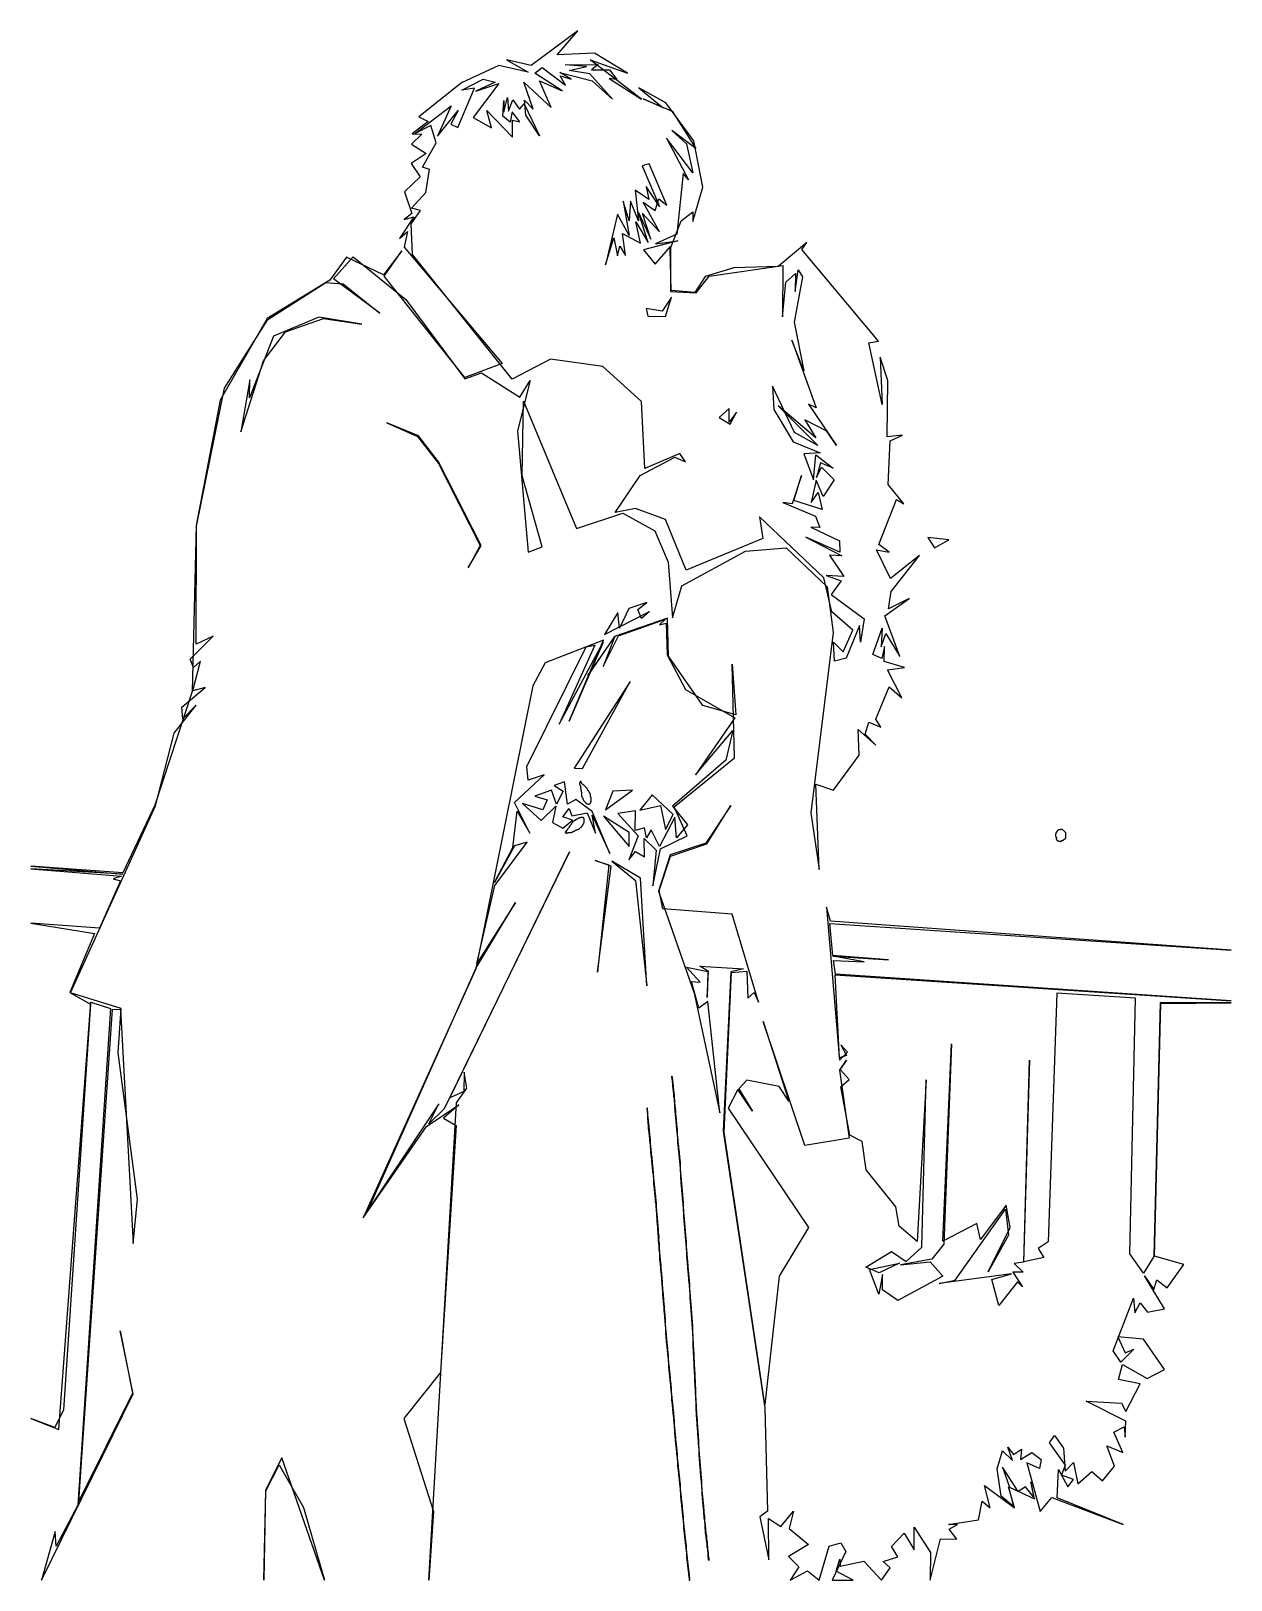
# Model space of a CAD drawing. Header units: metres. Extents: x 0 to 1000, y 0 to 1290.
import ezdxf

# ---------------------------------------------------------------- set-up
doc = ezdxf.new("R2010")
doc.units = ezdxf.units.M

msp = doc.modelspace()

# ---------------------------------------------------------------- linework, layer by layer
for points in [[(455.5, 1290.5), (416.75, 1261.75), (396.25, 1266.5), (414.25, 1256.25), (389.75, 1261.75), (358.75, 1247.25), (323, 1219), (331, 1215), (317.5, 1204.75), (325.5, 1204.5), (317, 1196.25), (329.25, 1188.5), (316.75, 1180), (324.25, 1169), (311.25, 1156.5), (317.25, 1138.5), (311, 1133.5), (319, 1135.75), (307, 1117.75), (313.75, 1123.5), (311, 1110.5), (392.5, 1013.5), (361.5, 1002), (294.25, 1086.25), (309, 1107.25), (293.75, 1087.25), (262.75, 1102), (249, 1083), (196.75, 1051), (157.5, 983), (137.5, 878.5), (134.25, 740.25), (103.25, 645.75), (76.5, 589.25), (0, 594.75), (76.5, 588.25), (0, 592.5), (75.5, 586.5), (68.5, 584.25), (74.5, 582.5), (57, 543.25), (0, 547.25), (53, 538.75), (32.5, 489.75), (49.5, 480), (27, 142), (20, 127.25), (0, 134.75), (23.25, 125.75), (50, 481.5), (66.25, 476.25), (39, 62.5), (21, 28.5), (20.25, 40.75), (8.75, 0.25), (85.25, 155.25), (74.25, 207.75), (84.5, 155.75), (39.75, 66), (68, 475.5), (74.5, 475.75), (85, 280.5), (88.75, 317.5), (72.75, 439.5), (75.25, 476.25), (33, 489.25), (103.75, 645), (119.25, 705.5), (137.75, 729), (126.5, 717.5), (125.75, 727.25), (145, 743.75), (134.75, 741), (141.25, 765.5), (135.5, 760.25), (132.5, 767.25), (151.75, 786.5), (137.75, 779.75), (138, 878), (161.25, 993), (197.25, 1050.25), (245.75, 1081), (260, 1080), (290.5, 1055.5), (252, 1084), (268.5, 1102.25), (312.25, 1066.75), (361.5, 1000.75), (375.25, 1005.75), (407.25, 985.5), (415.75, 999.25), (405.25, 957.5), (414.25, 856.5), (426, 860.75), (409.25, 920), (410.25, 982.25), (454.5, 876), (493, 889), (519.75, 874.25), (530.75, 848), (534.5, 801.75), (542.25, 828.25), (595.25, 857.25), (629.25, 860), (663.25, 827.5), (668.25, 789.5), (649.75, 639.25), (656.5, 592), (653.75, 663.25), (668.5, 658.25), (690, 687.25), (689.25, 708.75), (703.75, 695.75), (695, 704.75), (698, 714.75), (708, 710.5), (703.75, 717.25), (715, 744.25), (725.5, 735), (713.5, 758.5), (727.75, 760.25), (710.75, 765.25), (711, 777.75), (708.75, 767.75), (701.25, 771.25), (709, 793), (708.25, 777.5), (712.25, 788.75), (723.75, 769.5), (711.25, 803.25), (731.5, 817.75), (714.5, 809.25), (716.5, 823.75), (740.25, 853.5), (716, 834.5), (704.5, 858.25), (715, 856.5), (706.25, 862.75), (721, 900.25), (727.25, 896.75), (714, 912.75), (715.75, 949.25), (726, 953.75), (713.25, 952.5), (713.75, 999.5), (707.5, 1018.75), (709, 979.5), (698, 1030.75), (706, 1032.25), (642.25, 1108.5), (646.25, 1114.25), (622.5, 1094.25), (585.5, 1093.25), (561.75, 1086), (553, 1072.75), (533.25, 1074.25), (532.5, 1108.75), (541.75, 1132.25), (551.25, 1140), (551.5, 1131.75), (559.75, 1160.5), (552.25, 1199), (529, 1230.75), (506.5, 1243.25), (526.75, 1226.5), (510, 1234), (534.25, 1223.75), (553.75, 1192.75), (534, 1207.5), (546, 1196.5), (551.25, 1172.25), (529.5, 1201.25), (547.75, 1166.5), (543.25, 1171.75), (538, 1121.25), (520.25, 1113.25), (539, 1115.75), (510.25, 1108.25), (520, 1096.25), (532.75, 1111), (532.75, 1073.5), (554.25, 1072.5), (565, 1086.25), (626.25, 1095.25), (626, 1052.5), (628.75, 1081.25), (637, 1088.5), (636.75, 1073.5), (639.25, 1091.5), (642.75, 1085.75), (635.75, 1048), (643.75, 1007.5), (634, 1033), (654.25, 976.5), (647.75, 979.75), (671, 945.25), (663, 957.25), (644.75, 966.5), (653.75, 951.5), (622.5, 978.25), (655.5, 945.25), (636, 956), (617.75, 994.75), (618.75, 975.25), (635, 948.25), (657.5, 939.25), (643.75, 938.25), (652, 916.5), (653.75, 937.5), (668.25, 926.25), (657.75, 930.75), (654.5, 918.5), (658.5, 927.25), (669.25, 916.75), (660, 902.75), (654.25, 916.25), (650, 897.75), (655.75, 906), (659, 892), (635.5, 899.5), (642, 920.25), (634.25, 896.75), (626.5, 897.75), (653.5, 886.25), (657.25, 877), (649.75, 877.25), (673.5, 865.75), (673.75, 856.5), (645.5, 869), (675.5, 853.25), (665.25, 853.75), (677.25, 836.25), (662.5, 837), (675, 832.5), (666.5, 821.25), (694.25, 800.75), (691, 781.5), (690.25, 795.25), (679.25, 768), (669.5, 765.5), (668.5, 781.5), (676.5, 773.25), (684.75, 791.5), (667.25, 806.75), (660.5, 835), (607, 885.75), (609.75, 867.75), (545.75, 841.5), (528.5, 883.5), (503.5, 892.75), (486.75, 889.5), (507.5, 920.25), (536.5, 935.5), (545.25, 931.5), (540.5, 938.5), (511.5, 926), (508.5, 981.75), (476.5, 1011), (432.75, 1017.25), (401, 1000.5), (317.75, 1104.25), (316.75, 1130), (324.5, 1141), (317, 1143), (329, 1156), (332, 1175.25), (326.25, 1177), (337.5, 1197.25), (333.25, 1211.75), (319.5, 1204.75), (350, 1228.25), (338.75, 1203), (356, 1224.25), (349.75, 1212.75), (355.75, 1210), (369.5, 1242.75), (359, 1241.25), (376.75, 1250.25), (386.75, 1248), (370.5, 1240.25), (389.75, 1246.75), (368.5, 1218.5), (383.75, 1209.75), (379.75, 1224.25), (401.25, 1202), (401.25, 1216.25), (407.25, 1214.75), (401, 1223.25), (399.25, 1214.5), (393, 1219.5), (394, 1232.5), (394, 1222.75), (397, 1235), (397.75, 1223.75), (401.5, 1233.25), (407, 1225.25), (410.75, 1229.75), (423.75, 1203.25), (412.25, 1220.5), (411.25, 1232.75), (418.25, 1225.25), (410.5, 1247.75), (433.5, 1226.75), (423.75, 1249), (442.5, 1240.75), (419.75, 1255.25), (425.75, 1260), (445.25, 1245.5), (440.75, 1253.25), (450, 1250.25), (440.5, 1256), (467.5, 1249), (484.5, 1233.75), (465.5, 1254.75), (448.5, 1257.5), (462.75, 1261), (445, 1262.25), (472.5, 1262.5), (467, 1258.25), (482, 1258.25), (488, 1250), (481.75, 1251), (508.75, 1233.75), (465.75, 1266.5), (497, 1255.25), (469.5, 1272), (438.25, 1270.5)], [(515, 1179.75), (509.25, 1178.25), (523.5, 1144.25), (512.5, 1161), (514.75, 1150.25), (503.25, 1158), (506, 1132.25), (499.5, 1148.75), (498.25, 1132.5), (493.25, 1148.75), (498.25, 1120.25), (488.5, 1138), (478.5, 1095.75), (485.5, 1118.25), (488.5, 1103.25), (490.5, 1111.25), (495.25, 1103.5), (492.75, 1121.75), (507.75, 1113.75), (504, 1131.5), (514.25, 1114.25), (506.25, 1139.25), (516.5, 1117), (509.5, 1138.5), (523.5, 1123.25), (510, 1148), (520, 1141), (523, 1150.75), (529.75, 1145.5)], [(533.75, 1068.75), (525.75, 1057), (512.5, 1059.25), (514, 1053), (528.5, 1052.75)], [(275.75, 1046.25), (239.75, 1052.25), (202, 1036.25), (182, 985), (182.25, 1000), (174.75, 956.75), (193.75, 1015.75), (212, 1040), (243.75, 1051)], [(581.75, 976), (573.25, 968.5), (582.5, 963), (587.75, 973), (581.75, 964.75)], [(296.5, 964.25), (322, 952.75), (339.5, 930.25), (374.25, 862), (364.25, 843.25), (375, 862), (339.5, 931.75), (322.75, 953.25)], [(764.75, 866.75), (747.25, 868.5), (752.75, 860)], [(513, 814.5), (498, 809.5), (490.25, 793), (489, 806.25), (477.75, 787.75), (515.25, 807), (508.5, 801), (505.5, 808.5)], [(530.25, 801.5), (486, 786.25), (464, 753.75), (486.25, 785.5), (476.75, 761.25), (489.5, 786.75), (528.75, 800.5), (523.5, 795.75), (529.25, 797.25), (530, 770.75), (545.25, 742), (586.5, 718.5), (553.5, 671), (584.75, 707.75), (579, 683.25), (534.5, 644.75), (547, 629.25), (537.75, 618.5), (536.5, 635.75), (523.5, 611.25), (516.75, 625), (512.75, 618.5), (511, 626.75), (503.25, 624.5), (503.75, 641), (489, 638.75), (505.75, 620), (498, 600.25), (503.75, 607), (511.25, 602.75), (510.75, 618), (520.75, 608.25), (518, 578.5), (524.5, 609.25), (546.75, 620), (535.75, 644.25), (586, 685), (584.25, 763), (587.25, 721), (559.75, 728.75), (531, 769.75)], [(477, 783), (428.5, 764.25), (418, 745), (370.5, 509.25), (276.75, 302), (329.5, 378), (356.5, 396), (343.75, 385), (354.25, 378.75), (341.25, 173), (310.5, 134.75), (335.25, 57.25), (331.5, 0.25), (354.5, 397.75), (363, 410), (360.75, 423.25), (360.5, 407.25), (349, 402), (448.75, 606.75), (344.25, 392.75), (331.5, 380.25), (339.75, 396.75), (281, 308.5), (371, 510.25), (403.75, 564.5), (371.5, 513.75), (386.5, 578.75), (413.5, 614.75), (402.75, 611.75), (386.25, 581.25), (401.5, 610.5), (405, 640.75), (415.5, 622.25), (402.75, 648), (427.5, 671), (414.25, 666.5), (413, 677.75), (462.5, 777.5), (469.75, 779), (440, 713), (476.75, 781.5), (448.5, 715.5)], [(499.25, 748.75), (452.5, 676.5), (459.5, 676.25)], [(409.5, 647), (425, 633), (437.25, 644.75), (434.5, 631.25), (443, 626.5), (451.25, 633.25), (443, 636), (448.5, 643), (450.5, 636.75), (463.25, 639.25), (470.25, 622.25), (467.5, 637.25), (482.25, 605.5), (467.5, 640.5), (454, 650.5), (447, 646.5), (444.5, 665), (435.75, 662), (443.25, 657.25), (437.75, 646.5), (433.75, 658.25), (419.75, 653.25), (430, 650), (426.5, 641.75)], [(457.5, 665.5), (457.5, 665), (457.25, 664.75), (457.25, 664.25), (457, 664), (457, 663.25), (457.25, 663), (457.25, 662.25), (457.75, 661.75), (457.75, 659.75), (458, 659.5), (458, 658.5), (458.25, 658.25), (458.25, 656.75), (458.5, 656.5), (458.5, 654.5), (458.75, 654.25), (458.75, 653.25), (459, 653), (459, 652.5), (459.25, 652.25), (459.25, 652), (459.75, 651.5), (459.75, 650.5), (460, 650.25), (460, 650), (460.25, 649.75), (460.25, 649.5), (462.25, 647.5), (462.25, 647.25), (462.5, 647), (463.5, 647), (464, 646.5), (465.25, 646.5), (466, 647.25), (466, 647.5), (466.5, 648), (466.5, 648.5), (466.75, 648.75), (466.75, 651.5), (466.5, 651.75), (466.5, 652.5), (466.25, 652.75), (466.25, 653.5), (466, 653.75), (466, 654.75), (465.75, 655), (465.75, 655.5), (465.25, 656), (465.25, 656.25), (465, 656.5), (465, 656.75), (464.75, 657), (464.75, 657.25), (464, 658), (464, 658.25), (463.5, 658.75), (463.5, 659), (463.25, 659.25), (463.25, 659.5), (462.5, 660.25), (462.5, 660.5), (460, 663), (459.75, 663), (458.75, 664), (458.75, 664.25), (458.25, 664.75), (458.25, 665), (458, 665.25), (458, 665.5)], [(501, 658.25), (484.75, 657.25), (478.75, 641.75)], [(517.5, 654.25), (507.25, 641.5), (524.5, 645.5), (528.75, 625.25), (535, 637.75)], [(583, 645.25), (562.25, 614), (532.5, 604.25), (522.75, 574), (552.5, 489), (574, 389.25), (563.75, 482), (556.25, 476.5), (550.25, 498.75), (557.5, 498.25), (546, 510.75), (563.75, 507), (563.25, 485.5), (564.5, 507), (557.25, 511.5), (593.5, 509.25), (583, 506.75), (576.75, 374.25), (611.25, 143.75), (613.5, 57.5), (607.25, 53), (614.75, 17), (614.5, 51.5), (624.75, 44.75), (635.25, 57.5), (631.75, 43.25), (647.75, 29.75), (631, 19.75), (639.75, 11.25), (632.5, 0.25), (647, 8), (656.75, 0.25), (665, 28.5), (674.75, 31.25), (678.75, 24), (667.5, 0.25), (685, 0.25), (670.75, 7.75), (673.75, 17.75), (674.25, 11.75), (693.75, 16), (708.5, 0.25), (715.75, 10.5), (710, 15.75), (722.25, 19.5), (717, 28.25), (727.5, 39.25), (735.75, 25.5), (735.75, 44.25), (749.25, 23.25), (749, 0.25), (757.75, 34.5), (771.25, 34.25), (765, 42.5), (772, 46.5), (764.5, 46.5), (789.25, 50.25), (792.5, 66), (799, 60.5), (794.5, 79), (819.5, 60.25), (814.25, 77.75), (818.5, 61.5), (808.25, 70), (805, 92.75), (809.25, 107.75), (817.75, 99.75), (813.75, 111), (818.5, 104.75), (825.25, 109.25), (824.5, 100.5), (833.75, 106.5), (841.5, 100.75), (840.25, 93.25), (829.75, 97.75), (840.75, 57.25), (850.5, 69), (910, 46.5), (855, 68.75), (856, 92.25), (863.75, 77.75), (868.5, 84), (858.5, 87.5), (861.75, 96), (848.5, 114.5), (852.75, 120.5), (860.25, 110), (861.5, 91), (868.5, 98), (872, 80.25), (883.75, 90.75), (892.75, 83), (902.75, 95), (896.25, 112), (909.5, 106.5), (902.25, 123.5), (910.75, 127.75), (911.5, 119.25), (912.25, 132.5), (879, 149.25), (908.5, 147.5), (912, 140.75), (924, 163.75), (906, 167.25), (909.25, 179.75), (929.75, 168), (944.25, 175.5), (926.75, 201), (905.5, 202.75), (911.5, 189.5), (918.75, 192.5), (908, 181.75), (901.5, 191.25), (918.5, 235), (919.75, 222.75), (924, 231), (930.25, 223.25), (944.25, 226.25), (927.75, 253.75), (935.5, 242.25), (938, 250.25), (946.5, 243.75), (960.5, 263), (936, 270), (941.25, 480.5), (999.75, 481), (940.75, 481.25), (935.5, 269.75), (926.75, 255.75), (915.5, 272), (920.25, 485), (854.75, 489), (847.5, 282), (839, 276.5), (843.75, 269), (827.25, 265.25), (831.75, 433.25), (826.75, 265), (819, 264), (826.5, 256.75), (818, 256.75), (826, 244.5), (822, 248.5), (806.25, 229), (800.5, 250.5), (817, 255.25), (756.5, 247.25), (770, 250), (811.75, 309.25), (814.25, 287.5), (797.5, 257), (815.75, 293.75), (812.5, 312.5), (791, 284), (788, 297.25), (759.75, 282.5), (766.75, 446.75), (760.5, 280), (750.5, 267.5), (724.5, 262.75), (749, 265.25), (759.75, 253.25), (722.25, 233), (709.5, 242), (709.5, 254.75), (706.25, 238.25), (698.5, 259), (723.5, 264.25), (706.75, 256.25), (695.5, 260.75), (717, 274), (729, 265.5), (742.25, 277.5), (745.75, 417), (738.25, 282.25), (723.25, 295), (720.5, 311), (695.75, 342), (692.5, 365.5), (682.25, 370.75), (674.75, 411), (681.75, 417.25), (674, 425.5), (679.5, 433.25), (673.5, 425), (681.5, 368.25), (644.75, 362.25), (610, 465.5), (631.25, 399), (623.25, 411.25), (596.5, 416.5), (589.75, 409.5), (601, 390.75), (588.75, 408.75), (580.75, 393.25), (647.75, 293.75), (623.25, 253.25), (611.5, 146.5), (577.5, 373.25), (583.5, 506.25), (596.5, 507.5), (597.25, 485), (602.5, 489.5), (606, 481.5), (584.25, 555), (526.5, 559.25), (523.25, 574.5), (532.75, 603.25), (563, 613.5)], [(458.5, 635.5), (458.25, 635.25), (457.75, 635.25), (457.5, 635), (457, 635), (456.75, 634.75), (456.25, 634.75), (456, 634.5), (455.75, 634.5), (455.5, 634.25), (455.25, 634.25), (455, 634), (454.5, 634), (454.25, 633.75), (454, 633.75), (453.25, 633), (453, 633), (452.25, 632.25), (452, 632.25), (451.25, 631.5), (451.25, 631.25), (450.25, 630.25), (450.25, 630), (450, 629.75), (450, 629.5), (449, 628.5), (449, 628.25), (448.5, 627.75), (448.5, 627.5), (448.25, 627.25), (448.25, 627), (447, 625.75), (447, 625.5), (446.75, 625.25), (446.75, 625), (445, 623.25), (445, 622.75), (445.25, 622.75), (445.5, 622.5), (445.5, 622.25), (446.5, 622.25), (446.75, 622.5), (447.25, 622.5), (447.5, 622.75), (448.75, 622.75), (449, 623), (450.25, 623), (450.5, 623.25), (450.75, 623.25), (451, 623.5), (451.5, 623.5), (451.75, 623.75), (452, 623.75), (452.25, 624), (452.5, 624), (452.75, 624.25), (453, 624.25), (453.25, 624.5), (453.5, 624.5), (453.75, 624.75), (454, 624.75), (454.25, 625), (454.75, 625), (455, 625.25), (455.5, 625.25), (456, 625.75), (456.5, 625.75), (458, 627.25), (458.25, 627.25), (459, 628), (459, 628.25), (459.5, 628.75), (459.5, 629), (460, 629.5), (460, 629.75), (460.25, 630), (460.25, 630.25), (460.5, 630.5), (460.5, 631), (460.75, 631.25), (460.75, 634.25), (460.5, 634.5), (460.5, 635), (460, 635.5)], [(477, 636.5), (498.25, 611.25), (498.25, 623)], [(857.75, 625.25), (857.5, 625), (856, 625), (855.5, 624.5), (855.25, 624.5), (854.25, 623.5), (854.25, 623), (853.75, 622.5), (853.75, 621.75), (853.5, 621.5), (853.5, 619.75), (853.75, 619.5), (853.75, 619.25), (854, 619), (854, 618.75), (854.25, 618.5), (854.25, 618), (854, 617.75), (854, 617.25), (854.5, 616.75), (854.5, 616.5), (854.75, 616.25), (855.25, 616.25), (855.5, 616), (855.75, 616), (856, 615.75), (857.5, 615.75), (857.75, 615.5), (858.25, 615.5), (858.25, 616), (858.5, 616.25), (859.25, 616.25), (859.5, 616.5), (860.25, 616.5), (860.25, 616.75), (860.5, 617), (860.75, 617), (861.25, 617.5), (861.5, 617.5), (861.5, 617.75), (861.75, 618), (861.75, 618.25), (862, 618.5), (862, 622.5), (861.75, 622.75), (861.75, 623), (861, 623.75), (861, 624), (860.75, 624), (859.75, 625), (859.25, 625), (859, 625.25)], [(470, 599.5), (481.5, 596), (472, 506.5), (483.25, 594.75)], [(484, 599), (503.5, 583), (513, 495.25), (507.75, 584.75)], [(662.75, 560.75), (673.5, 433.25), (680.25, 440), (674.75, 446), (679.5, 437.25), (673.5, 435.25), (670, 504.25), (999.75, 482.75), (670.25, 504.75), (668.5, 516.25), (694, 515.25), (668, 519.75), (714.5, 516.75), (668, 520.5), (665.5, 547), (999.75, 525), (666, 549)], [(533.75, 419.75), (533.75, 418.75), (534, 418.5), (534, 417), (534.25, 416.75), (534.25, 414.75), (534.5, 414.5), (534.5, 411), (534.75, 410.75), (534.75, 408.75), (535, 408.5), (535, 406.5), (535.25, 406.25), (535.25, 402.5), (535.5, 402.25), (535.5, 402), (535.75, 401.75), (535.75, 398.5), (536, 398.25), (536, 396), (536.25, 395.75), (536.25, 393.25), (536.5, 393), (536.5, 390), (536.75, 389.75), (536.75, 387), (537, 386.75), (537, 384.25), (537.25, 384), (537.25, 381), (537.5, 380.75), (537.5, 377.75), (537.75, 377.5), (537.75, 375), (538, 374.75), (538, 372.5), (538.25, 372.25), (538.25, 369.75), (538.5, 369.5), (538.5, 366.5), (538.75, 366.25), (538.75, 363.75), (539, 363.5), (539, 361.75), (539.25, 361.5), (539.25, 358.75), (539.5, 358.5), (539.5, 356.75), (539.75, 356.5), (539.75, 353.5), (540, 353.25), (540, 350.75), (540.25, 350.5), (540.25, 348.25), (540.5, 348), (540.5, 345.25), (540.75, 345), (540.75, 340.5), (541, 340.25), (541, 337.25), (541.25, 337), (541.25, 334.5), (541.5, 334.25), (541.5, 330), (541.75, 329.75), (541.75, 327.5), (542, 327.25), (542, 323.75), (542.25, 323.5), (542.25, 321), (542.5, 320.75), (542.5, 318.75), (542.75, 318.5), (542.75, 317.75), (542.5, 317.5), (542.5, 317), (542.75, 316.75), (542.75, 315.25), (543, 315), (543, 312), (543.25, 311.75), (543.25, 307.75), (543.5, 307.5), (543.5, 304.5), (543.75, 304.25), (543.75, 302), (544, 301.75), (544, 298.5), (544.25, 298.25), (544.25, 295.25), (544.5, 295), (544.5, 292), (544.75, 291.75), (544.75, 288.75), (545, 288.5), (545, 285.25), (545.25, 285), (545.25, 282.5), (545.5, 282.25), (545.5, 279.25), (545.75, 279), (545.75, 275.25), (546, 275), (546, 272.75), (546.25, 272.5), (546.25, 269), (546.5, 268.75), (546.5, 266.25), (546.75, 266), (546.75, 263), (547, 262.75), (547, 259), (547.25, 258.75), (547.25, 256.25), (547.5, 256), (547.5, 253.25), (547.75, 253), (547.75, 249.75), (548, 249.5), (548, 247.5), (548.25, 247.25), (548.25, 244.25), (548.5, 244), (548.5, 240.5), (548.75, 240.25), (548.75, 237.5), (549, 237.25), (549, 234), (549.25, 233.75), (549.25, 230.5), (549.5, 230.25), (549.5, 227.25), (549.75, 227), (549.75, 223.5), (550, 223.25), (550, 219.75), (550.25, 219.5), (550.25, 216.25), (550.5, 216), (550.5, 212.5), (550.75, 212.25), (550.75, 208.5), (551, 208.25), (551, 204), (551.25, 203.75), (551.25, 198.75), (551.5, 198.5), (551.5, 193.25), (551.75, 193), (551.75, 188.75), (552, 188.5), (552, 183), (552.25, 182.75), (552.25, 176.75), (552.5, 176.5), (552.5, 172), (552.75, 171.75), (552.75, 165), (553, 164.75), (553, 160.5), (553.25, 160.25), (553.25, 155.25), (553.5, 155), (553.5, 150), (553.75, 149.75), (553.75, 146), (554, 145.75), (554, 141.25), (554.25, 141), (554.25, 136.5), (554.5, 136.25), (554.5, 133), (554.75, 132.75), (554.75, 128.25), (555, 128), (555, 125.5), (555.25, 125.25), (555.25, 120.75), (555.5, 120.5), (555.5, 117.75), (555.75, 117.5), (555.75, 113.5), (556, 113.25), (556, 110.5), (556.25, 110.25), (556.25, 105.75), (556.5, 105.5), (556.5, 103), (556.75, 102.75), (556.75, 99.5), (557, 99.25), (557, 95.75), (557.25, 95.5), (557.25, 93.25), (557.5, 93), (557.5, 89.25), (557.75, 89), (557.75, 86.25), (558, 86), (558, 83.75), (558.25, 83.5), (558.25, 80.5), (558.5, 80.25), (558.5, 76.75), (558.75, 76.5), (558.75, 73), (559, 72.75), (559, 70.5), (559.25, 70.25), (559.25, 67), (559.5, 66.75), (559.5, 64.5), (559.75, 64.25), (559.75, 61.5), (560, 61.25), (560, 59), (560.25, 58.75), (560.25, 55), (560.5, 54.75), (560.5, 52), (560.75, 51.75), (560.75, 50.5), (561, 50.25), (561, 48), (561.25, 47.75), (561.25, 45.25), (561.5, 45), (561.5, 42.75), (561.75, 42.5), (561.75, 39.25), (562, 39), (562, 38.25), (562.25, 38), (562.25, 35.25), (562.5, 35), (562.5, 33.25), (562.75, 33), (562.75, 31.5), (563, 31.25), (563, 27.75), (563.25, 27.5), (563.25, 26.75), (563.5, 26.5), (563.5, 24.25), (563.75, 24), (563.75, 21.5), (564, 21.25), (564, 19), (564.25, 18.75), (564.25, 17.25), (564.5, 17), (564.5, 16.75), (565, 16.75), (565, 18.25), (564.75, 18.5), (564.75, 20), (564.5, 20.25), (564.5, 23), (564.25, 23.25), (564.25, 25.25), (564, 25.5), (564, 27), (563.75, 27.25), (563.75, 28), (563.5, 28.25), (563.5, 31.75), (563.25, 32), (563.25, 33.5), (563, 33.75), (563, 35.5), (562.75, 35.75), (562.75, 36.25), (563, 36.5), (563, 37.25), (562.75, 37.5), (562.75, 38.5), (562.5, 38.75), (562.5, 40.5), (562.25, 40.75), (562.25, 43.75), (562, 44), (562, 46.5), (561.75, 46.75), (561.75, 48.25), (561.5, 48.5), (561.5, 50.75), (561.25, 51), (561.25, 53.5), (561, 53.75), (561, 55.25), (560.75, 55.5), (560.75, 59.25), (560.5, 59.5), (560.5, 62.5), (560.25, 62.75), (560.25, 64.75), (560, 65), (560, 68.25), (559.75, 68.5), (559.75, 70.75), (559.5, 71), (559.5, 73.25), (559.25, 73.5), (559.25, 77), (559, 77.25), (559, 80.75), (558.75, 81), (558.75, 84), (558.5, 84.25), (558.5, 86.5), (558.25, 86.75), (558.25, 90.75), (558, 91), (558, 93.5), (557.75, 93.75), (557.75, 96.75), (557.5, 97), (557.5, 100.5), (557.25, 100.75), (557.25, 103.25), (557, 103.5), (557, 106.75), (556.75, 107), (556.75, 110.75), (556.5, 111), (556.5, 113.75), (556.25, 114), (556.25, 118), (556, 118.25), (556, 122), (555.75, 122.25), (555.75, 125.75), (555.5, 126), (555.5, 129.25), (555.25, 129.5), (555.25, 134.25), (555, 134.5), (555, 136.75), (554.75, 137), (554.75, 141.5), (554.5, 141.75), (554.5, 147), (554.25, 147.25), (554.25, 151.75), (554, 152), (554, 155.5), (553.75, 155.75), (553.75, 160.75), (553.5, 161), (553.5, 167), (553.25, 167.25), (553.25, 173.25), (553, 173.5), (553, 177.5), (552.75, 177.75), (552.75, 183.25), (552.5, 183.5), (552.5, 189.75), (552.25, 190), (552.25, 193.5), (552, 193.75), (552, 199), (551.75, 199.25), (551.75, 204.25), (551.5, 204.5), (551.5, 208.75), (551.25, 209), (551.25, 212.75), (551, 213), (551, 216.5), (550.75, 216.75), (550.75, 220), (550.5, 220.25), (550.5, 223.75), (550.25, 224), (550.25, 227.5), (550, 227.75), (550, 230.75), (549.75, 231), (549.75, 234.25), (549.5, 234.5), (549.5, 237.75), (549.25, 238), (549.25, 240.75), (549, 241), (549, 244.5), (548.75, 244.75), (548.75, 247.75), (548.5, 248), (548.5, 250.5), (548.25, 250.75), (548.25, 253.5), (548, 253.75), (548, 256.5), (547.75, 256.75), (547.75, 259.25), (547.5, 259.5), (547.5, 263.25), (547.25, 263.5), (547.25, 266.5), (547, 266.75), (547, 269.25), (546.75, 269.5), (546.75, 273), (546.5, 273.25), (546.5, 276), (546.25, 276.25), (546.25, 279.5), (546, 279.75), (546, 282.75), (545.75, 283), (545.75, 285.5), (545.5, 285.75), (545.5, 289), (545.25, 289.25), (545.25, 292.25), (545, 292.5), (545, 295.5), (544.75, 295.75), (544.75, 298.75), (544.5, 299), (544.5, 302.25), (544.25, 302.5), (544.25, 304.75), (544, 305), (544, 309), (543.75, 309.25), (543.75, 312.25), (543.5, 312.5), (543.5, 315.5), (543.25, 315.75), (543.25, 319), (543, 319.25), (543, 322.25), (542.75, 322.5), (542.75, 325.25), (542.5, 325.5), (542.5, 328.5), (542.25, 328.75), (542.25, 331.25), (542, 331.5), (542, 334.75), (541.75, 335), (541.75, 337.5), (541.5, 337.75), (541.5, 340.75), (541.25, 341), (541.25, 345.5), (541, 345.75), (541, 348.5), (540.75, 348.75), (540.75, 351), (540.5, 351.25), (540.5, 353.75), (540.25, 354), (540.25, 357), (540, 357.25), (540, 359), (539.75, 359.25), (539.75, 362), (539.5, 362.25), (539.5, 364), (539.25, 364.25), (539.25, 367.5), (539, 367.75), (539, 370), (538.75, 370.25), (538.75, 372.75), (538.5, 373), (538.5, 375.25), (538.25, 375.5), (538.25, 376), (538.5, 376.25), (538.5, 376.75), (538.25, 377), (538.25, 378), (538, 378.25), (538, 381.25), (537.75, 381.5), (537.75, 384.5), (537.5, 384.75), (537.5, 387.25), (537.25, 387.5), (537.25, 391.5), (537, 391.75), (537, 393.5), (536.75, 393.75), (536.75, 396.25), (536.5, 396.5), (536.5, 400.5), (536.25, 400.75), (536.25, 402.25), (536, 402.5), (536, 404.75), (535.75, 405), (535.75, 406.75), (535.5, 407), (535.5, 409), (535.25, 409.25), (535.25, 412.5), (535, 412.75), (535, 415), (534.75, 415.25), (534.75, 417.25), (534.5, 417.5), (534.5, 419), (534.25, 419.25), (534.25, 419.75)], [(513.25, 393.25), (513, 393), (513, 392.25), (513.25, 392), (513.25, 389.25), (513.5, 389), (513.5, 385.75), (513.75, 385.5), (513.75, 383.5), (514, 383.25), (514, 380.5), (514.25, 380.25), (514.25, 376), (514.5, 375.75), (514.5, 374.5), (514.75, 374.25), (514.75, 371.75), (515, 371.5), (515, 369.5), (515.25, 369.25), (515.25, 365.75), (515.5, 365.5), (515.5, 363.75), (515.75, 363.5), (515.75, 360.75), (516, 360.5), (516, 359.5), (516.25, 359.25), (516.25, 356), (516.5, 355.75), (516.5, 353.75), (516.75, 353.5), (516.75, 352), (517, 351.75), (517, 348.25), (517.25, 348), (517.25, 345.5), (517.5, 345.25), (517.5, 342.75), (517.75, 342.5), (517.75, 340.25), (518, 340), (518, 338.75), (518.25, 338.5), (518.25, 336), (518.5, 335.75), (518.5, 333), (518.75, 332.75), (518.75, 329.75), (519, 329.5), (519, 327.75), (519.25, 327.5), (519.25, 324.75), (519.5, 324.5), (519.5, 322.25), (519.75, 322), (519.75, 319.5), (520, 319.25), (520, 317), (520.25, 316.75), (520.25, 316), (520, 315.75), (520, 315.25), (520.25, 315), (520.25, 314.5), (520.5, 314.25), (520.5, 310.25), (520.75, 310), (520.75, 307.25), (521, 307), (521, 304), (521.25, 303.75), (521.25, 302.75), (521.5, 302.5), (521.5, 298), (521.75, 297.75), (521.75, 295.75), (522, 295.5), (522, 292.75), (522.25, 292.5), (522.25, 292), (522, 291.75), (522, 291.25), (522.25, 291), (522.25, 287.75), (522.5, 287.5), (522.5, 282.25), (522.75, 282), (522.75, 280.25), (523, 280), (523, 275.25), (523.25, 275), (523.25, 273.75), (523.5, 273.5), (523.5, 270), (523.75, 269.75), (523.75, 267), (524, 266.75), (524, 265), (524.25, 264.75), (524.25, 262), (524.5, 261.75), (524.5, 258.25), (524.75, 258), (524.75, 256), (525, 255.75), (525, 253.25), (525.25, 253), (525.25, 249.5), (525.5, 249.25), (525.5, 245.75), (525.75, 245.5), (525.75, 242.5), (526, 242.25), (526, 240.75), (526.25, 240.5), (526.25, 238.5), (526.5, 238.25), (526.5, 237.75), (526.25, 237.5), (526.25, 237), (526.5, 236.75), (526.5, 234.25), (526.75, 234), (526.75, 231.25), (527, 231), (527, 228.75), (527.25, 228.5), (527.25, 224.25), (527.5, 224), (527.5, 221.75), (527.75, 221.5), (527.75, 218), (528, 217.75), (528, 214.75), (528.25, 214.5), (528.25, 211.25), (528.5, 211), (528.5, 208), (528.75, 207.75), (528.75, 205), (529, 204.75), (529, 201.75), (529.25, 201.5), (529.25, 198.25), (529.5, 198), (529.5, 196), (529.75, 195.75), (529.75, 193.5), (530, 193.25), (530, 190.5), (530.25, 190.25), (530.25, 188), (530.5, 187.75), (530.5, 185.5), (530.75, 185.25), (530.75, 182.25), (531, 182), (531, 179.5), (531.25, 179.25), (531.25, 177), (531.5, 176.75), (531.5, 174.25), (531.75, 174), (531.75, 171.75), (532, 171.5), (532, 169), (532.25, 168.75), (532.25, 165.75), (532.5, 165.5), (532.5, 163.75), (532.75, 163.5), (532.75, 160.5), (533, 160.25), (533, 157.75), (533.25, 157.5), (533.25, 155.5), (533.5, 155.25), (533.5, 152.75), (533.75, 152.5), (533.75, 149.75), (534, 149.5), (534, 147.75), (534.25, 147.5), (534.25, 145), (534.5, 144.75), (534.5, 141.75), (534.75, 141.5), (534.75, 138.75), (535, 138.5), (535, 136.75), (535.25, 136.5), (535.25, 133.5), (535.5, 133.25), (535.5, 130.25), (535.75, 130), (535.75, 126.75), (536, 126.5), (536, 125.25), (536.25, 125), (536.25, 122), (536.5, 121.75), (536.5, 119.25), (536.75, 119), (536.75, 115.75), (537, 115.5), (537, 113.5), (537.25, 113.25), (537.25, 111.25), (537.5, 111), (537.5, 108.5), (537.75, 108.25), (537.75, 105), (538, 104.75), (538, 103), (538.25, 102.75), (538.25, 100.25), (538.5, 100), (538.5, 98), (538.75, 97.75), (538.75, 94.75), (539, 94.5), (539, 92.75), (539.25, 92.5), (539.25, 90.25), (539.5, 90), (539.5, 87.5), (539.75, 87.25), (539.75, 85.25), (540, 85), (540, 82.5), (540.25, 82.25), (540.25, 79.75), (540.5, 79.5), (540.5, 77.5), (540.75, 77.25), (540.75, 74), (541, 73.75), (541, 71.5), (541.25, 71.25), (541.25, 69.25), (541.5, 69), (541.5, 66.25), (541.75, 66), (541.75, 64.25), (542, 64), (542, 61.25), (542.25, 61), (542.25, 58.5), (542.5, 58.25), (542.5, 55.75), (542.75, 55.5), (542.75, 53.25), (543, 53), (543, 51), (543.25, 50.75), (543.25, 48.25), (543.5, 48), (543.5, 45.75), (543.75, 45.5), (543.75, 42.75), (544, 42.5), (544, 41), (544.25, 40.75), (544.25, 38), (544.5, 37.75), (544.5, 35.75), (544.75, 35.5), (544.75, 33.25), (545, 33), (545, 30.75), (545.25, 30.5), (545.25, 28.75), (545.5, 28.5), (545.5, 26), (545.75, 25.75), (545.75, 24), (546, 23.75), (546, 21.25), (546.25, 21), (546.25, 18.75), (546.5, 18.5), (546.5, 16.5), (546.75, 16.25), (546.75, 14), (547, 13.75), (547, 11.5), (547.25, 11.25), (547.25, 9.25), (547.5, 9), (547.5, 7.25), (547.75, 7), (547.75, 4.5), (548, 4.25), (548, 2.25), (548.25, 2), (548.25, 0.25), (548.75, 0.25), (548.75, 2.5), (548.5, 2.75), (548.5, 4.75), (548.25, 5), (548.25, 7.5), (548, 7.75), (548, 9.5), (547.75, 9.75), (547.75, 11.75), (547.5, 12), (547.5, 14.25), (547.25, 14.5), (547.25, 16.75), (547, 17), (547, 19), (546.75, 19.25), (546.75, 21.5), (546.5, 21.75), (546.5, 24.25), (546.25, 24.5), (546.25, 26.25), (546, 26.5), (546, 29), (545.75, 29.25), (545.75, 31), (545.5, 31.25), (545.5, 33.5), (545.25, 33.75), (545.25, 36), (545, 36.25), (545, 38.25), (544.75, 38.5), (544.75, 41.25), (544.5, 41.5), (544.5, 43), (544.25, 43.25), (544.25, 46), (544, 46.25), (544, 48.5), (543.75, 48.75), (543.75, 51.25), (543.5, 51.5), (543.5, 53.5), (543.25, 53.75), (543.25, 56), (543, 56.25), (543, 58.75), (542.75, 59), (542.75, 62.25), (542.5, 62.5), (542.5, 64.5), (542.25, 64.75), (542.25, 66.5), (542, 66.75), (542, 69.5), (541.75, 69.75), (541.75, 71.75), (541.5, 72), (541.5, 74.25), (541.25, 74.5), (541.25, 77.75), (541, 78), (541, 80.75), (540.75, 81), (540.75, 82.75), (540.5, 83), (540.5, 85.5), (540.25, 85.75), (540.25, 87.75), (540, 88), (540, 90.5), (539.75, 90.75), (539.75, 93), (539.5, 93.25), (539.5, 95.75), (539.25, 96), (539.25, 98.25), (539, 98.5), (539, 100.5), (538.75, 100.75), (538.75, 103.25), (538.5, 103.5), (538.5, 106), (538.25, 106.25), (538.25, 108.75), (538, 109), (538, 111.5), (537.75, 111.75), (537.75, 113.75), (537.5, 114), (537.5, 116), (537.25, 116.25), (537.25, 119.5), (537, 119.75), (537, 122.25), (536.75, 122.5), (536.75, 125.5), (536.5, 125.75), (536.5, 128), (536.25, 128.25), (536.25, 130.5), (536, 130.75), (536, 133.75), (535.75, 134), (535.75, 137), (535.5, 137.25), (535.5, 140.25), (535.25, 140.5), (535.25, 142), (535, 142.25), (535, 145.25), (534.75, 145.5), (534.75, 148), (534.5, 148.25), (534.5, 150), (534.25, 150.25), (534.25, 153), (534, 153.25), (534, 155.75), (533.75, 156), (533.75, 158), (533.5, 158.25), (533.5, 160.75), (533.25, 161), (533.25, 164), (533, 164.25), (533, 166), (532.75, 166.25), (532.75, 169.25), (532.5, 169.5), (532.5, 172), (532.25, 172.25), (532.25, 174.5), (532, 174.75), (532, 177.25), (531.75, 177.5), (531.75, 179.75), (531.5, 180), (531.5, 182.5), (531.25, 182.75), (531.25, 185.75), (531, 186), (531, 188.25), (530.75, 188.5), (530.75, 190.75), (530.5, 191), (530.5, 193.75), (530.25, 194), (530.25, 196.25), (530, 196.5), (530, 199.25), (529.75, 199.5), (529.75, 202), (529.5, 202.25), (529.5, 205.25), (529.25, 205.5), (529.25, 208.25), (529, 208.5), (529, 211.5), (528.75, 211.75), (528.75, 215), (528.5, 215.25), (528.5, 218.25), (528.25, 218.5), (528.25, 222), (528, 222.25), (528, 224.5), (527.75, 224.75), (527.75, 229), (527.5, 229.25), (527.5, 231.5), (527.25, 231.75), (527.25, 235.25), (527, 235.5), (527, 238.75), (526.75, 239), (526.75, 241), (526.5, 241.25), (526.5, 244.5), (526.25, 244.75), (526.25, 247.5), (526, 247.75), (526, 249.75), (525.75, 250), (525.75, 253.5), (525.5, 253.75), (525.5, 256.25), (525.25, 256.5), (525.25, 258.5), (525, 258.75), (525, 263.5), (524.75, 263.75), (524.75, 265.25), (524.5, 265.5), (524.5, 268), (524.25, 268.25), (524.25, 271), (524, 271.25), (524, 274.5), (523.75, 274.75), (523.75, 278.75), (523.5, 279), (523.5, 280.5), (523.25, 280.75), (523.25, 282.5), (523, 282.75), (523, 284.75), (523.25, 285), (523.25, 286.5), (523, 286.75), (523, 288.75), (522.75, 289), (522.75, 293), (522.5, 293.25), (522.5, 296), (522.25, 296.25), (522.25, 300), (522, 300.25), (522, 303), (521.75, 303.25), (521.75, 305.5), (521.5, 305.75), (521.5, 308.5), (521.25, 308.75), (521.25, 310.5), (521, 310.75), (521, 311.25), (521.25, 311.5), (521.25, 312.25), (521, 312.5), (521, 314.75), (520.75, 315), (520.75, 317.25), (520.5, 317.5), (520.5, 320.5), (520.25, 320.75), (520.25, 322.5), (520, 322.75), (520, 325.5), (519.75, 325.75), (519.75, 328), (519.5, 328.25), (519.5, 330.75), (519.25, 331), (519.25, 333.25), (519, 333.5), (519, 337), (518.75, 337.25), (518.75, 339), (518.5, 339.25), (518.5, 340.5), (518.25, 340.75), (518.25, 343.75), (518, 344), (518, 345.75), (517.75, 346), (517.75, 349.75), (517.5, 350), (517.5, 353), (517.25, 353.25), (517.25, 354), (517, 354.25), (517, 357), (516.75, 357.25), (516.75, 359.75), (516.5, 360), (516.5, 362.25), (516.25, 362.5), (516.25, 364.75), (516, 365), (516, 367.75), (515.75, 368), (515.75, 369.75), (515.5, 370), (515.5, 372.75), (515.25, 373), (515.25, 375.75), (515, 376), (515, 378.75), (514.75, 379), (514.75, 381.5), (514.5, 381.75), (514.5, 383.75), (514.25, 384), (514.25, 386), (514, 386.25), (514, 390.5), (513.75, 390.75), (513.75, 393.25)], [(209, 102), (195.25, 75), (194, 0.25), (195.75, 74.5), (206.75, 96.25), (227, 60.75), (244.5, 0.25)], [(809.25, 94.25), (815.25, 77.5), (836, 68), (833, 82), (835.25, 69.5), (828.5, 77.75), (822.5, 74)]]:
    msp.add_lwpolyline(points, close=True)

doc.saveas('drawing.dxf')
